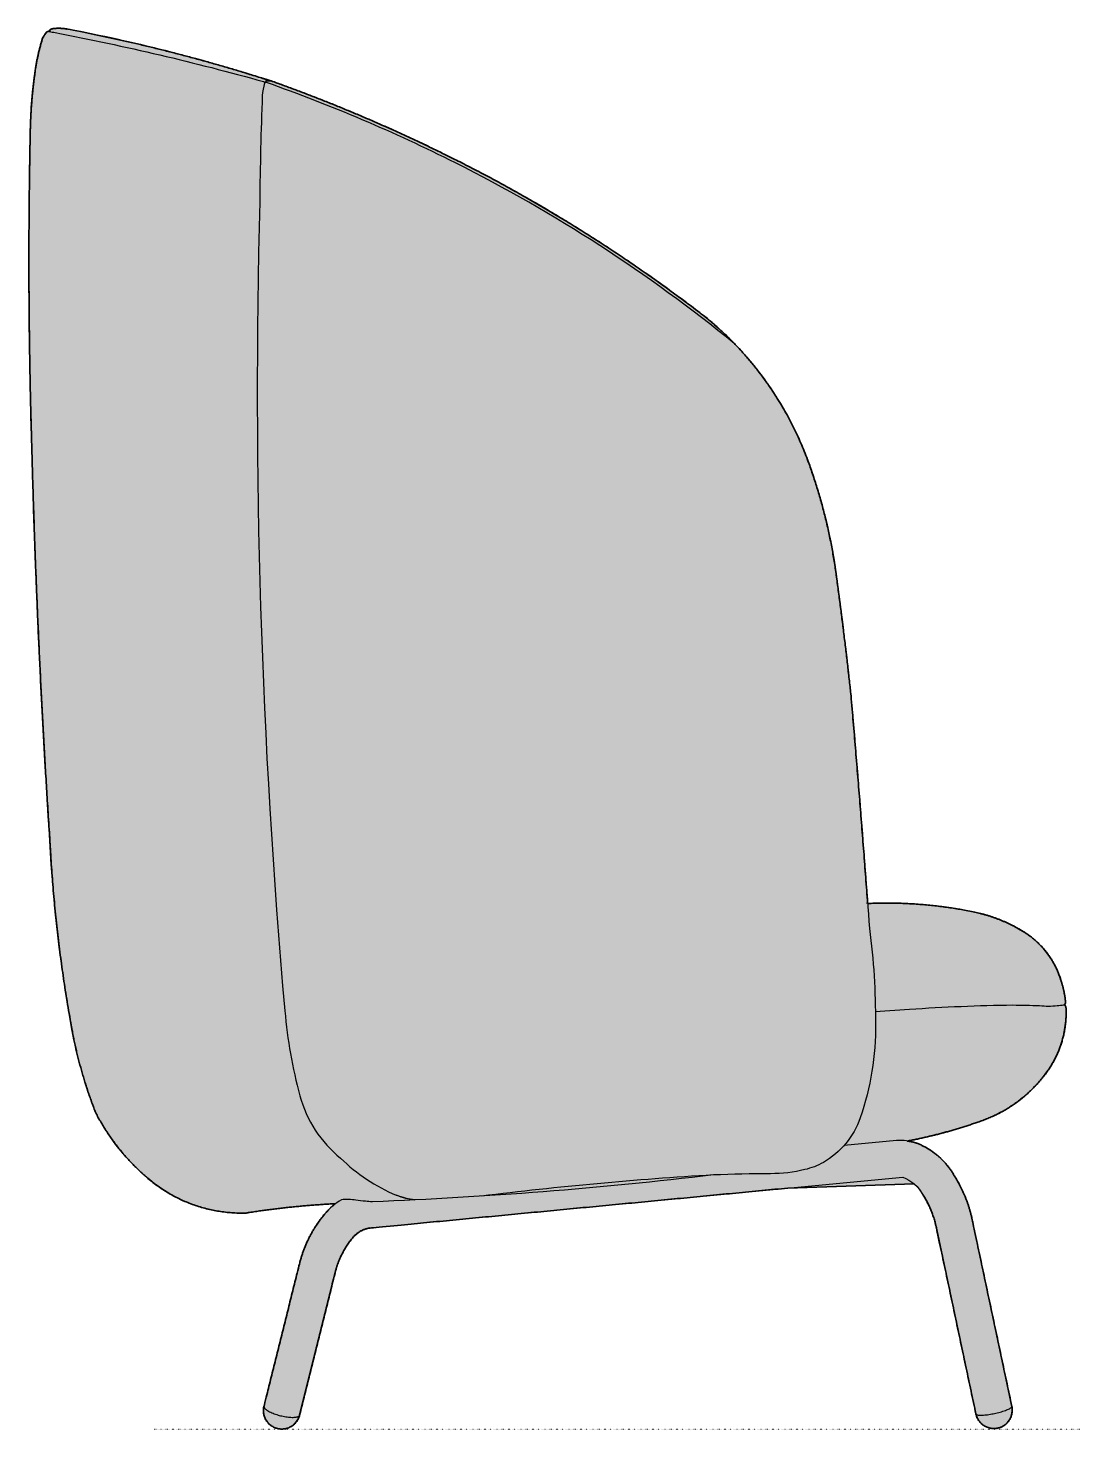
# Model space of a CAD drawing. Header units: millimetres. Extents: x 0 to 2098, y -1131 to 1221.
# Drawn here: x 1182 to 2098, y -2 to 1220 of the extents above; entities that cross this region are included whole.
import ezdxf

# ---------------------------------------------------------------- set-up
doc = ezdxf.new("R2010")
doc.units = ezdxf.units.MM
doc.linetypes.add('Dots', pattern=[1, 0, -1])
doc.layers.add('Blocks', color=7, linetype='Continuous')
doc.layers.add('Blocks$Fill', color=7, linetype='Continuous', true_color=0xffffff)
for name, color, linetype, lineweight, true_color in [('Blocks$Inner', 7, 'Continuous', 25, 0x007f00), ('Blocks$Outline', 7, 'Continuous', 35, 0xff3f3f), ('Groud', 7, 'Dots', 25, 0x243775)]:
    doc.layers.add(name, color=color, linetype=linetype, lineweight=lineweight, true_color=true_color)

# ---------------------------------------------------------------- blocks, each defined once
blk = doc.blocks.new('Nest Easy Chair Side')
at = {"layer": 'Blocks$Fill'}
blk.add_hatch(color=256, dxfattribs=at).paths.add_polyline_path([(715.2252832426738, 13.04772764510818), (715.3036225962109, 12.70154742323929), (715.3904261701832, 12.35411544815099), (715.4858442873409, 12.00570367863729), (715.5900173176581, 11.65659544138681), (715.7030748233404, 11.30708508561463), (715.82513470791, 10.95747757001861), (715.9563023750252, 10.6080879806056), (716.0966699029885, 10.25924097842422), (716.2463152411606, 9.911270176779746), (716.4053014347026, 9.56451744808978), (716.5736758842296, 9.219332161162741), (716.7514696470357, 8.876070350338408), (716.9386967865802, 8.53509381861441), (717.1353537768623, 8.196769177586894), (717.3414189681773, 7.861466827748813), (717.5568521205311, 7.529559883405784), (717.7815940106814, 7.201423047177049), (718.015566118389, 6.877431439736683), (718.2586703969852, 6.557959391106919), (718.510789132805, 6.243379200429606), (718.7717848973971, 5.934059871702384), (719.0415005957129, 5.630365833462056), (719.3197596127008, 5.332655650818593), (719.6063660598953, 5.041280738579734), (719.9011051227117, 4.756584084449911), (720.2037435082335, 4.478898991431138), (720.5140299923494, 4.208547848592195), (720.831696064132, 3.945840939302099), (721.1564566644116, 3.69107529584271), (721.4880110145677, 3.444533609023483), (721.8260435306619, 3.206483201021085), (722.1702248171896, 2.97717506916195), (722.5202127339336, 2.756843007763238), (722.8756535286884, 2.545702814455011), (723.2361830279899, 2.34395158663366), (723.6014278774436, 2.151767112854979), (723.9710068228081, 1.969307363077453), (724.344532022655, 1.796710080725889), (724.721610383216, 1.634092478576763), (725.1018449059112, 1.48155103948433), (725.4848360380753, 1.33916142198536), (725.8701830175073, 1.206978469854836), (726.257485201709, 1.08503632374895), (726.6463433730017, 0.9733486321784012), (727.0363610111431, 0.8719088582162174), (727.4271455255739, 0.7806906775706862), (727.818309440013, 0.6996484629547034), (728.2094715227752, 0.6287178490652304), (728.6002578568839, 0.567816371956427), (728.990302844804, 0.5168441761512906), (729.3792501433854, 0.4756847824914671), (729.7667535254035, 0.4442059094737628), (730.1524776648708, 0.422260340663605), (730.5360988440825, 0.4096868307075673), (730.9173055811254, 0.4063110424850669), (731.2957991773192, 0.4119465080381799), (731.6712941847676, 0.4263956060919915), (732.0435187948542, 0.4494505492189186), (732.4122151491359, 0.4808943740013679), (732.7771395746405, 0.5205019278998305), (733.1380627460829, 0.5680408469297891), (733.4947697779537, 0.6232725186822554), (733.8470602498116, 0.6859530256811652), (734.1947481684392, 0.7558340645482531), (734.5408075171788, 0.833405329611074), (734.8881430195678, 0.9194268839515746), (735.2364837582004, 1.014049927155975), (735.5855474186907, 1.117415783598751), (735.9350406289694, 1.229655047273316), (736.2846593661058, 1.350886730201594), (736.6340894321545, 1.481217420047529), (736.9830070000362, 1.620740452865568), (737.331079229928, 1.769535107178969), (737.6779649560599, 1.927665825797083), (738.0233154431945, 2.095181471938676), (738.3667752114098, 2.272114626323085), (738.7079829271274, 2.458480931916601), (739.0465723576186, 2.654278492972312), (739.3821733855144, 2.859487334873386), (739.7144130791196, 3.074068931078782), (740.0429168136309, 3.297965803174431), (740.3673094376619, 3.531101199651158), (740.6872164788223, 3.773378858563398), (741.0022653814771, 4.024682858672427), (741.3120867692487, 4.284877563047961), (741.6163157243186, 4.553807658397957), (741.9145930751619, 4.831298292625464), (742.206566683998, 5.117155312281714), (742.4918927249918, 5.411165600706657), (742.7702369440871, 5.713097516732915), (743.041275891301, 6.022701432889251), (743.3046981163728, 6.339710371088509), (743.560205318833, 6.663840732836402), (743.8075134438308, 6.994793120065971), (744.0463537154621, 7.332253241802285), (744.276473599826, 7.67589290100707), (744.4976376906344, 8.02537105515695), (744.709628510887, 8.38033494338432), (744.9122472248845, 8.74042127236804), (745.1053142556947, 9.10525745261199), (745.2886698040766, 9.474462876301248), (745.4621742658023, 9.847650227584714), (745.6257085452912, 10.22442681590383), (745.779174264444, 10.60439592287169), (745.92249386655, 10.98715815320597), (746.0556106161116, 11.3723127803304), (746.1784884963647, 11.75945907747954), (746.2911120071713, 12.14819762546431), (746.3934858668131, 12.5381315886743), (746.485634621979, 12.92886795139728), (746.5676021709659, 13.3200187071185), (746.6394512057208, 13.71120199410856), (746.701262578897, 14.10204317130969), (746.7531346025498, 14.49217582927214), (746.7951822854372, 14.88124273166354), (746.8275365161672, 15.26889668366227), (746.8503431995849, 15.65480132433887), (746.8637623538808, 16.03863184091641), (746.8679671758829, 16.42007560357045), (746.8631430819062, 16.79883272017333), (746.8494867313713, 17.1746165110955), (746.827205040156, 17.54715390484341), (746.7965141903643, 17.91618575593116), (746.7576386428334, 18.28146708694733), (746.7108101583176, 18.64276725728614), (746.656266832852, 18.99987006145933), (746.5942521523518, 19.35257376029232), (746.5250140710097, 19.70069104863348), (746.5188042375061, 19.73234578756115), (712.4900236842354, 179.8672702053009), (711.9572054161652, 182.5008925099311), (711.3629141841852, 185.1264565835129), (710.7073057175112, 187.7418206820443), (709.9906349403793, 190.3448456767148), (709.2132560197687, 192.933400788027), (708.3756220155311, 195.5053693324245), (707.4782841315492, 198.0586544492574), (706.5218905695116, 200.5911847757874), (705.5071849898852, 203.1009200381161), (704.4350045876179, 205.5858565264119), (703.3062777930144, 208.0440324236109), (702.1220216110156, 210.4735329578584), (700.8833386147928, 212.8724953503406), (699.5914136120733, 215.2391135317993), (698.2475100049318, 217.5716426029161), (696.8529658658804, 219.868403015862), (696.1670921456544, 221.0758293991643), (695.4531523563003, 222.2725447626106), (694.7113626784037, 223.4575969924251), (693.941981482616, 224.6300378971722), (693.1453093920064, 225.7889255086297), (692.3216891955757, 226.9333264030438), (691.4715056102733, 228.0623180316247), (690.5951848898109, 229.1749910488296), (689.6931942795416, 230.2704516267527), (688.7660413176997, 231.347823743812), (687.814272984317, 232.4062514358924), (686.8384747001793, 233.4449009981725), (685.8392691792171, 234.4629631260389), (684.8173151387531, 235.4596549837626), (683.7733058730144, 236.4342221899915), (682.7079676962862, 237.385940709584), (681.6220582629861, 238.3141186418792), (680.5163647727965, 239.2180978961528), (679.3917020697744, 240.097255745748), (678.2489106450715, 240.9510062531816), (677.0888545535179, 241.778801559402), (675.9124192548634, 242.5801330313114), (674.7205093909109, 243.3545322626399), (673.5140465101134, 244.1015719242751), (672.293966751451, 244.8208664611868), (671.0612184995338, 245.5120726341327), (669.8167600229134, 246.1748899053868), (668.5615571075163, 246.809060668766), (667.2965806969372, 247.4143703252522), (666.022804551074, 247.9906472064935), (664.7412029342225, 248.5377623494163), (663.4527483433162, 249.0556291260727), (662.4699023748668, 249.3410914309154), (661.4805504037913, 249.6084063841176), (660.4851951634416, 249.8573635645193), (659.4843481250346, 250.0877711525307), (658.4785286347244, 250.2994563711564), (657.4682630245547, 250.4922658787878), (656.4540837004486, 250.6660661119931), (655.4365282105304, 250.8207435767711), (663.4282001934992, 252.4076284238334), (671.3923486224148, 254.1485543203243), (679.324527819431, 256.0427709132576), (687.2203209338231, 258.0893570552413), (695.0753481299276, 260.2872222674682), (702.8852746817458, 262.6351086727665), (710.6458189428122, 265.1315933915222), (718.3527601605806, 267.7750913909113), (720.466422896706, 268.5117360265072), (722.5715748142622, 269.2897594803538), (724.6670223232248, 270.1090664013493), (726.7515702921726, 270.9695161621819), (728.8240241724735, 271.8709225635111), (730.8831921506675, 272.8130536568005), (732.9278873213494, 273.7956316883391), (734.9569298726312, 274.81833316642), (736.9691492760652, 275.8807890530574), (738.9633864727742, 276.982585081009), (740.938496047445, 278.1232621962499), (742.8933483818049, 279.3023171254058), (744.826831779225, 280.5192030670203), (746.7378545521594, 281.773330504887), (748.625347064268, 283.0640681410489), (750.4882637192452, 284.390743945445), (752.3255848886153, 285.7526463185781), (754.1363187710452, 287.1490253629971), (755.9195031760573, 288.5790942588217), (757.6742072254118, 290.0420307380227), (759.399532965851, 291.5369786516629), (761.0946168873694, 293.0630496238656), (762.7586313416722, 294.6193247858532), (764.39078585602, 296.2048565830435), (765.9903283382204, 297.8186706478658), (767.5565461691111, 299.4597677306957), (769.0887671794791, 301.1271256810923), (770.586360508975, 302.8197014713544), (772.0487373452061, 304.5364332543116), (773.4753515418084, 306.2762424472011), (774.8657001149257, 308.0380358334857), (776.2193236181324, 309.8207076745166), (777.3048202168306, 311.3103264280222), (778.3626249140143, 312.8273011956722), (779.3917563673116, 314.3708822412208), (780.3912594000521, 315.9402745269151), (781.3602075499352, 317.5346388081576), (782.2977055657993, 319.1530928970697), (783.2028918396105, 320.7947130923305), (784.0749407609165, 322.4585357715528), (784.9130649812491, 324.1435591413503), (785.716517576301, 325.8487451391613), (786.4845940941505, 327.5730214798251), (787.2166344783591, 329.3152838388854), (787.9120248554281, 331.074398163616), (788.5701991768354, 332.8492031018496), (789.1906407067277, 334.6385125378472), (789.7728833472459, 336.4411182236784), (790.3165127944628, 338.2557924939092), (790.8211675189659, 340.0812910508169), (791.2865395662176, 341.9163558068723), (791.7123751729828, 343.7597177708636), (792.098475197283, 345.6100999637825), (792.4446953605349, 347.4662203504447), (792.7509463017311, 349.3267947728008), (793.0171934447137, 351.1905398709711), (793.2434566807623, 353.0561759782468), (793.4298098698649, 354.9224299766076), (793.5763801651375, 356.78803809972), (793.6833471659071, 358.6517486708985), (793.7509419059608, 360.512324764117), (793.7794456843776, 362.3685467768466), (793.7691887471925, 364.2192149042694), (793.7205488289029, 366.0631515052407), (793.715878770459, 366.267484157729), (793.7045613628566, 366.4720736320937), (793.6946270472076, 366.5941683971646), (793.6823125583633, 366.7161699804279), (793.6676183681902, 366.8380088809482), (793.6505476528911, 366.9596155549854), (793.6311062967817, 367.0809205475271), (793.609302888391, 367.2018546240678), (793.5851487088672, 367.3223489021076), (793.5586577127199, 367.4423349818503), (793.5298465009648, 367.561745075579), (793.4987342867817, 367.6805121351966), (793.46534285383, 367.7985699774248), (793.4296965074128, 367.9158534061777), (793.3918220187086, 368.0322983316302), (793.3517485623315, 368.1478418855349), (793.3095076475144, 368.2624225323534), (793.2651330432309, 368.3759801757988), (793.2312311408255, 368.4250181021403), (793.1962887798924, 368.4735306497039), (793.1603173749758, 368.5214855504713), (793.1233296493854, 368.5688508320172), (793.0853396277116, 368.6155948829025), (793.0463626244592, 368.6616865180038), (793.0064152287854, 368.7070950435178), (792.965515285342, 368.7517903213682), (792.9236818712428, 368.7957428327479), (792.8809352692032, 368.838923740522), (792.8372969369125, 368.8813049502273), (792.7927894727318, 368.9228591694029), (792.7474365778204, 368.9635599649967), (792.7012630148189, 369.0033818185947), (792.6542945632399, 369.0423001792392), (792.6065579717311, 369.0802915136038), (792.5580809073957, 369.1173333533134), (792.5088919023692, 369.1534043392093), (792.4590202978744, 369.1884842623759), (792.4084961859788, 369.2225541017647), (792.3573503493009, 369.2555960582684), (792.3056141989148, 369.2875935851171), (792.2533197107192, 369.3185314144937), (792.2004993605339, 369.3483955802793), (792.1471860581976, 369.3771734368677), (792.0934130809468, 369.4048536740066), (792.0392140063472, 369.4314263276457), (791.9846226450559, 369.4568827867931), (791.9296729736867, 369.4812157964041), (791.8743990680474, 369.5044194563457), (791.818835037008, 369.5264892165025), (791.763014957256, 369.5474218681047), (791.790473180403, 369.5496324226439), (791.818050598112, 369.5523742795871), (791.8457330973492, 369.5556553748638), (791.8735061058574, 369.5594831932685), (791.9013546076496, 369.5638647403701), (791.9292631603731, 369.5688065148809), (791.9572159145376, 369.5743144816191), (791.98519663461, 369.5803940452042), (792.013188721946, 369.5870500246241), (792.041175239532, 369.5942866288125), (792.069138938495, 369.6021074333806), (792.0970622863231, 369.6105153586394), (792.1249274967332, 369.6195126490508), (792.1527165611036, 369.6291008542415), (792.1804112813851, 369.6392808117089), (792.2079933043859, 369.6500526313425), (792.2354441573165, 369.6614156818788), (792.2627452844738, 369.6733685793985), (792.2898780849255, 369.6859091779662), (792.3168239510552, 369.6990345625039), (792.34356430781, 369.7127410439765), (792.3700806524979, 369.7270241569594), (792.3963545949591, 369.7418786596405), (792.4223678979445, 369.7572985363006), (792.4481025175203, 369.7732770022977), (792.4735406433214, 369.7898065115711), (792.4986647384667, 369.8068787666612), (792.5234575789575, 369.8244847312297), (792.547902292375, 369.8426146450474), (792.5719823956955, 369.8612580414035), (792.5956818320518, 369.8804037668735), (792.6189850062644, 369.90004000337), (792.6418768189837, 369.9201542923842), (792.6643426992812, 369.9407335613177), (792.6863686355459, 369.9617641517824), (792.707941204547, 369.9832318497445), (792.7290475985371, 370.0051219173721), (792.7496756502807, 370.0274191264351), (792.7698138559081, 370.0501077931036), (792.7894513955071, 370.0731718139766), (792.8085781513778, 370.0965947031722), (792.8271847238935, 370.1203596303039), (792.8452624449233, 370.1444494591631), (792.8628033887861, 370.1688467869295), (792.8798003807251, 370.1935339837275), (792.8962470029012, 370.2184932323501), (792.9121375979204, 370.2437065679707), (792.9274672699285, 370.2691559176725), (792.9422318833106, 370.2948231396238), (792.9564280590573, 370.3206900617386), (792.9700531688588, 370.3467385196634), (792.9831053270135, 370.3729503939468), (792.9955833802353, 370.3993076462486), (793.0074868954595, 370.425792354461), (793.0188161457584, 370.4523867466224), (793.0295720944747, 370.4790732335151), (793.0397563776996, 370.5058344398476), (793.0493712852157, 370.5326532339376), (793.058419740039, 370.5595127558196), (793.0669052766909, 370.5863964437144), (793.0748320183307, 370.6132880588073), (793.0822046528906, 370.6401717082969), (793.089028408342, 370.6670318666832), (793.0953090272292, 370.693853395278), (793.1395201674613, 370.8562764248163), (793.1785294010124, 371.0203144470326), (793.2122534997347, 371.1857164122247), (793.2406254765234, 371.352225834037), (793.2635950078438, 371.5195821096929), (793.2811287269247, 371.6875218774575), (793.2932103840732, 371.8557803965115), (793.2998408725072, 372.0240929340785), (792.9987199927809, 374.5531173630423), (792.6246069853669, 377.0755746448522), (792.1777400078034, 379.5883095127289), (791.6585388790901, 382.0881804115838), (791.0676039049579, 384.5720725548429), (790.4057135793882, 387.0369108474678), (789.6738211807216, 389.4796725627469), (788.8730502934673, 391.8973996632703), (788.3464922489281, 393.5115392833482), (787.7807456593947, 395.1197095222713), (787.1758084835911, 396.7205195605744), (786.5317431950467, 398.3125693214687), (785.848677809214, 399.8944531541118), (785.12680666121, 401.4647636193092), (784.3663909236093, 403.0220953581165), (783.5677588554696, 404.5650490226461), (782.731305775635, 406.0922352473892), (781.8574937553709, 407.6022786385736), (780.946851027466, 409.0938217584697), (779.999971111112, 410.5655290812009), (779.0175116540846, 412.016090896456), (778.0001929959824, 413.4442271376029), (776.9487964585146, 414.8486911110258), (775.8641623710142, 416.2282731040779), (774.7471878414943, 417.5818038498408), (773.5988242855977, 418.9081578279065), (772.4200747277146, 420.2062563816341), (771.2119908903283, 421.4750706337705), (769.9756700892682, 422.7136241839415), (768.712251953979, 423.9209955732903), (767.4229149931564, 425.0963205034581), (766.1088730271182, 426.2387937991198), (764.7713715090742, 427.3476711053969), (763.4116837580306, 428.4222703136363), (762.0311071263808, 429.4619727112345), (760.6309591253543, 430.4662238533903), (759.2125735313349, 431.4345341568313), (757.7772964957278, 432.3664792176904), (756.326482680469, 433.2616998577452), (754.8614914405148, 434.1199019051855), (752.5617984033031, 435.4882188864248), (750.2301512632193, 436.8098489944483), (747.8679757962482, 438.0837013250187), (745.4767464707462, 439.3087433193301), (743.0579834423884, 440.4840034382987), (740.6132493751834, 441.608573649555), (738.1441461023142, 442.6816117140996), (735.65231114165, 443.7023432607429), (733.1394140817854, 444.6700636377239), (730.6071528553155, 445.5841395322611), (728.0572499168092, 446.4440103502293), (725.4914483435256, 447.2491893496605), (722.9115078773865, 447.9992645233223), (720.3192009270016, 448.6938992272112), (717.7163085487093, 449.3328325534068), (715.1046164255772, 449.9158794473333), (703.5058432488055, 452.1879644557367), (691.8230890028989, 454.0945759534631), (680.0736853687486, 455.6314279395913), (668.2752369030612, 456.7953345963786), (656.4455334178225, 457.5842306149681), (644.6024606847997, 457.9971831246694), (632.7639104046386, 458.0343950837985), (620.9476903906084, 457.6972001100313), (606.396883340748, 638.9429601700249), (593.5056289675931, 744.4504335350648), (591.645872670337, 756.8190155309488), (589.4583127588018, 769.1471287082348), (586.9443809859735, 781.4217650227447), (584.1061963586754, 793.6299920740881), (580.9465595434514, 805.758998418866), (577.4689436956079, 817.7961383460554), (573.6774817741472, 829.7289757863557), (569.5769504395571, 841.5453270357102), (566.8897534552781, 848.6798423655653), (564.0084050671007, 855.764202654365), (560.9341555324874, 862.7905852257542), (557.6686716310596, 869.7511996613734), (554.2140364095343, 876.6383153659385), (550.5727467444278, 883.4442892319182), (546.7477087049172, 890.1615932024863), (542.7422307194723, 896.7828415289539), (538.5600145714502, 903.3008175189486), (534.205144270393, 909.7084995742205), (529.6820728670122, 915.9990863221471), (524.9956073003684, 922.1660206527013), (520.1508913853129, 928.2030124827493), (515.1533870664609, 934.1040600819114), (510.0088540815964, 939.863469808639), (504.7233281921556, 945.4758741214341), (498.8866569315953, 951.3440829693307), (492.9022008784845, 957.030532300319), (486.7783562072356, 962.5299207952022), (480.5237524739237, 967.8374564105761), (455.0486556919822, 987.0728989218381), (429.1001017453875, 1005.711476668931), (402.6992586941407, 1023.735982697051), (375.8681161623627, 1041.130220742635), (348.6294244410444, 1057.879053539521), (321.0066302371855, 1073.968446683627), (293.023809449979, 1089.385507789589), (264.7055973783627, 1104.118520710254), (224.7251616502129, 1123.536238041861), (184.1351703612731, 1141.698900698156), (142.9951568442038, 1158.578740609064), (101.3662788728107, 1174.151778406027), (95.54339010606199, 1175.925704101712), (95.4649366618147, 1175.956646861395), (95.38608053070573, 1175.98533748596), (95.30691449659699, 1176.011779230951), (95.22753005445331, 1176.035980191858), (95.14801711461507, 1176.057953143104), (95.06846372552437, 1176.077715357227), (94.98895581624163, 1176.095288406395), (94.90957695983207, 1176.11069794849), (52.77772753106039, 1188.771331178395), (10.27028117327871, 1200.182059054309), (-32.55690596718803, 1210.326996124262), (-75.6471342724567, 1219.19359607411), (-76.40248931693405, 1219.330348814424), (-77.16105134356948, 1219.453607782735), (-77.92245878288257, 1219.563269579226), (-78.68634585541326, 1219.659243736646), (-79.45234315115067, 1219.741452926482), (-80.2200782207186, 1219.809833133887), (-80.9891761763469, 1219.864333800611), (-81.75926030060111, 1219.904917935305), (-82.5299526608008, 1219.931562190729), (-83.30087472702405, 1219.944256907543), (-84.07164799157786, 1219.94300612451), (-84.8418945878059, 1219.927827555097), (-85.61123790611255, 1219.898752530612), (-86.37930320509908, 1219.855825910159), (-87.14571821573907, 1219.799105957869), (-87.91011373656238, 1219.728664187976), (-88.08124481724217, 1219.71204576674), (-88.25227108367054, 1219.691360895756), (-88.42304814659828, 1219.666604742316), (-88.59343106385252, 1219.637779296908), (-88.76327474325194, 1219.604893420336), (-88.93243434955289, 1219.567962862268), (-89.10076571305838, 1219.527010250849), (-89.26812573748762, 1219.482065053231), (-89.43437280469401, 1219.43316350713), (-89.59936717383216, 1219.380348523702), (-89.7629713726146, 1219.323669562315), (-89.92505057835882, 1219.263182477948), (-90.08547298661284, 1219.198949342222), (-90.24411016525282, 1219.131038239236), (-90.40083739207516, 1219.059523037574), (-90.55553397405174, 1218.984483140026), (-90.5908577398352, 1218.971197270318), (-90.62602628793796, 1218.956657085112), (-90.66097618706874, 1218.940856401522), (-90.69564273107108, 1218.923793143503), (-90.72996026027971, 1218.905469512533), (-90.76386250556423, 1218.885892128994), (-90.79728295202412, 1218.865072141041), (-90.83015521880839, 1218.843025298109), (-90.86241345108846, 1218.819771986628), (-90.89399271982548, 1218.795337226037), (-90.92482942466046, 1218.769750623748), (-90.95486169502773, 1218.743046288352), (-90.98402978445841, 1218.71526270102), (-91.01227645301131, 1218.68644254574), (-91.03954733284489, 1218.656632499744), (-91.06579127213024, 1218.62588298615), (-91.09096065279569, 1218.594247891518), (-91.11501167798541, 1218.561784251602), (-91.13790462559714, 1218.528551909158), (-91.15960406482438, 1218.494613148083), (-91.1800790332534, 1218.460032308588), (-91.19930317273723, 1218.424875388318), (-91.21725482296783, 1218.389209634531), (-91.23391707237882, 1218.353103132496), (-91.24927776671062, 1218.316624395176), (-91.26332947624508, 1218.279841959162), (-91.2760694233462, 1218.242823991505), (-91.28749937251699, 1218.205637911786), (-91.29762548568583, 1218.168350033334), (-91.30645814585932, 1218.131025227033), (-91.31401175261828, 1218.093726610618), (-91.32030449318381, 1218.056515265853), (-91.33673136375994, 1217.939486228243), (-91.35035794218275, 1217.821995296557), (-91.3611663748624, 1217.704143163463), (-91.3691436460883, 1217.586031379421), (-91.37428162604927, 1217.467762061557), (-91.37657709780119, 1217.349437599581), (-91.3760317629982, 1217.231160360525), (-91.3726522263737, 1217.113032394089), (-91.51542509129058, 1217.137533083267), (-91.59696520217928, 1217.162710984181), (-91.6789728685149, 1217.186463999942), (-91.76141063705187, 1217.208779475187), (-91.84424060969768, 1217.22964607107), (-91.927424501526, 1217.249053784292), (-92.01092369973937, 1217.266993963067), (-92.09469932339077, 1217.28345931995), (-92.17871228367085, 1217.298443941501), (-92.23096027769991, 1217.304961846241), (-92.28374637579066, 1217.309959464981), (-92.33700687351887, 1217.313398501977), (-92.39067502078944, 1217.315244083756), (-92.44468124238658, 1217.315465035922), (-92.49895338711497, 1217.314034143702), (-92.55341700421491, 1217.310928392888), (-92.6079956453054, 1217.306129187995), (-92.66261118968522, 1217.299622544559), (-92.71718419042082, 1217.291399252807), (-92.77163423827275, 1217.281455010153), (-92.82588034017736, 1217.269790520375), (-92.87984130870888, 1217.256411557706), (-92.93343615871255, 1217.241328994506), (-92.98658450712558, 1217.224558791676), (-93.03920697189595, 1217.206121951457), (-93.0912255658736, 1217.186044432777), (-93.14256408158523, 1217.164357029832), (-93.19314846291284, 1217.141095215085), (-93.24290715987591, 1217.11629894836), (-93.29177146296334, 1217.090012454159), (-93.33967581376747, 1217.06228396976), (-93.3865580890336, 1217.03316546701), (-93.43235985564257, 1217.002712351042), (-93.4770265944847, 1216.970983139389), (-93.52050789164846, 1216.938039125173), (-93.56275759582567, 1216.903944028122), (-93.6037339413189, 1216.868763637263), (-93.64339963651044, 1216.832565449069), (-93.68172191811344, 1216.795418304812), (-93.71867257195635, 1216.757392030668), (-93.75422792145446, 1216.718557083979), (-94.05442361274105, 1216.37472420224), (-94.34884461427109, 1216.025284248003), (-94.63733595247805, 1215.67038334221), (-94.91974761499074, 1215.310173254369), (-95.19593480562575, 1214.944811190284), (-95.46575818837643, 1214.574459566084), (-95.72908411954566, 1214.199285769222), (-95.98578486721678, 1213.819461907166), (-96.23573881731011, 1213.435164544602), (-96.47883066552778, 1213.046574429945), (-96.71495159455219, 1212.653876212094), (-96.94399943592558, 1212.257258148328), (-97.16587881610755, 1211.856911804325), (-97.38050128627631, 1211.453031747313), (-97.58778543551215, 1211.045815233361), (-97.78765698707548, 1210.635461889877), (-98.77232909261846, 1207.319922878627), (-99.69397657232108, 1203.98434725795), (-100.5520074088612, 1200.630537332513), (-101.3458985210383, 1197.260318050977), (-102.0751968147956, 1193.875533700039), (-102.7395200434838, 1190.478044541815), (-103.3385574739457, 1187.069723407441), (-103.8720703559898, 1183.652452259979), (-105.5755561550912, 1170.605970122232), (-106.8747704942352, 1157.506702054627), (-107.7675515097394, 1144.373472297088), (-108.2529069802426, 1131.225202825197), (-109.4069401210306, 993.711095908557), (-106.9799753405723, 856.2135641651694), (-100.8103006184662, 684.1616677682504), (-91.20000697561727, 512.2676242529124), (-88.39160498793213, 471.0973354488726), (-84.26029989173286, 430.0172875400863), (-78.81146421347503, 389.091156428811), (-72.05454730424708, 348.3821417537547), (-70.23398093365009, 339.0502124597979), (-68.18562869953298, 329.7570011829811), (-65.91080122137767, 320.510829533022), (-63.41121368944815, 311.3199554013955), (-60.68898169435168, 302.1925484258055), (-57.7466152757837, 293.136665802077), (-54.5870112254926, 284.1602285937002), (-51.21344369390863, 275.2709986851551), (-49.01277060351717, 271.1639152732069), (-46.70678339518032, 267.1035649766158), (-44.29697170022087, 263.0939571336223), (-41.7850271449009, 259.1390372269161), (-39.17283986261511, 255.2426742324251), (-36.46249405914848, 251.4086482040719), (-33.6562626504546, 247.6406381769187), (-30.75660100058601, 243.9422104691906), (-27.76613979535583, 240.3168074608308), (-24.68767709491977, 236.7677369225219), (-21.52416961563085, 233.2981619645561), (-18.27872329813767, 229.9110916696187), (-14.95458322467706, 226.609372467524), (-11.55512295377533, 223.395680303311), (-8.083833345049888, 220.2725136429482), (-4.544310950441286, 217.2421873533312), (-2.483872145949295, 215.558291881502), (-0.3809211293207854, 213.9127780822962), (1.763505844962262, 212.307181001401), (3.948301004706221, 210.7429999035659), (6.172286520504709, 209.2216942049172), (8.434216239079774, 207.7446794709658), (10.73277768652459, 206.3133235013885), (13.06659433666268, 204.9289425225668), (15.4342281378903, 203.5927975085919), (17.8341822900349, 202.3060906509861), (20.26490426096465, 201.0699619967516), (22.72478903093998, 199.8854862735388), (25.21218255102935, 198.7536699197373), (27.72538540033594, 197.6754483361313), (30.2626566253179, 196.6516833744558), (32.82221774314971, 195.6831610767245), (35.40225688988097, 194.7705896776257), (38.00093309311533, 193.914597880574), (40.61638064806853, 193.1157334162209), (43.2467135751796, 192.3744618903472), (45.89003013695125, 191.6911659261405), (48.54441739138767, 191.066144603891), (51.20795575928509, 190.4996131991614), (53.87872358271051, 189.9917032185133), (56.55480165227399, 189.5424627299243), (59.23427768125725, 189.1518569831289), (61.91525070529549, 188.8197693132838), (64.59583538711324, 188.546002319605), (67.27416620677552, 188.3302793089775), (69.94840151902012, 188.1722459930035), (72.6167274604711, 188.0714724255522), (75.27736169087939, 188.027455166608), (75.66623205258601, 187.9766412961181), (76.05723203756828, 187.9358851151437), (76.44997213755866, 187.9052962303413), (76.84405602141403, 187.8849641222652), (77.23908183848022, 187.8749576454236), (77.63464356407059, 187.8753246300468), (78.03033237774986, 187.8860915895665), (78.42573806469444, 187.9072635368233), (78.82045043009587, 187.938823910997), (79.21406071639247, 187.9807346161898), (79.60616301305897, 188.0329361715177), (79.99635564875572, 188.0953479714897), (80.3842425558366, 188.1678686543926), (80.76943459753673, 188.2503765753757), (81.15155084859799, 188.3427303799472), (81.53021982063774, 188.4447696726857), (100.4479262289748, 191.1227175329711), (119.4342769472322, 193.3157444876151), (138.4705961209599, 195.0214505397947), (157.5381094636036, 196.2383956587582), (156.275103850828, 195.2653970125527), (155.0401232930304, 194.2559666031556), (153.8347263547826, 193.211337706627), (152.6603980227494, 192.1328313954629), (151.5185436144422, 191.0218509764898), (150.4104831963753, 189.8798759309535), (149.3374465579563, 188.7084554115007), (148.3005687807167, 187.5092013555259), (146.3772848737316, 185.1525476657919), (144.5160653044784, 182.7357316315828), (142.7196591551325, 180.2612123582712), (140.9906846105627, 177.7316132254302), (139.3316168684291, 175.1497130710527), (137.7447767734693, 172.5184363207036), (136.2323202822992, 169.8408421323762), (134.796228856981, 167.1201126399578), (133.4383008759949, 164.3595403892745), (132.1601441402517, 161.5625150704903), (130.9631695395898, 158.7325096589641), (129.8485859320241, 155.8730660833877), (128.8173962741101, 152.9877805449969), (127.8703950263902, 150.0802886147913), (127.0081668432851, 147.1542502369784), (126.2310865422296, 144.2133347662602), (95.25162344369978, 19.8991113674908), (95.25141758293466, 19.89828018475964), (95.2512474940363, 19.89759719636641), (95.23953545979654, 19.84858575562804), (95.21924066391603, 19.76916592242196), (95.13863854142413, 19.42330949882927), (95.06511206332931, 19.07261944119972), (94.99891611278456, 18.71727481141686), (94.94030160573999, 18.35746930419527), (94.88951456712272, 17.99341131317883), (94.84679518072146, 17.62532393414903), (94.81237681723539, 17.25344490151779), (94.78648504543969, 16.87802645458856), (94.76933663189385, 16.49933513044062), (94.76113853506892, 16.11765148072572), (94.76208690018466, 15.73326971016144), (94.77236606142056, 15.34649723506066), (94.79214755848763, 14.95765416084724), (94.82158917480935, 14.56707267817002), (94.86083400475735, 14.17509637793503), (94.91000955750833, 13.78207948632104), (94.96922690512835, 13.38838602161979), (95.03857988244503, 12.99438887553766), (95.11814434613062, 12.6004688224018), (95.20797750018671, 12.20701346051818), (95.30811729469538, 11.81441609072002), (95.41858190427753, 11.42307453791065), (95.53936929218446, 11.03338992213188), (95.67045686534095, 10.64576538636506), (95.81180122496907, 10.26060478888568), (95.9633380166523, 9.878311368530687), (96.12498188286516, 9.499286391692069), (96.29662652009809, 9.123927790209237), (96.47814484176864, 8.75262879959006), (96.66938924713688, 8.385776607138714), (96.87019199545227, 8.023751019604054), (97.08036568356306, 7.66692315988202), (97.29970382423531, 7.315654202109899), (97.52798152147012, 6.970294154180266), (97.76495623818813, 6.631180696282516), (98.01036865078713, 6.298638083555725), (98.26394358428178, 5.97297612031616), (98.52539102101603, 5.65448921261556), (98.79440717531098, 5.343455505103736), (99.07067562587892, 5.040136107323194), (99.35386849740901, 4.744774413668059), (99.64364768241127, 4.457595520308526), (99.9396660942, 4.178805741429855), (100.2415689418026, 3.908592226176054), (100.5489950175975, 3.647122676737259), (100.8615779886053, 3.394545167089696), (101.1789476825854, 3.150988061001304), (101.5007313604072, 2.916560027065981), (101.8265549665715, 2.691350147735621), (102.1560443502444, 2.475428118590639), (102.488826449711, 2.268844533434025), (102.8245304337688, 2.071631250216863), (103.1627887942262, 1.883801832309008), (103.5032383843603, 1.70535205921968), (103.8455213988929, 1.536260500550042), (104.1892862917599, 1.376489146722872), (104.5341886286702, 1.225984089881178), (104.8798918721551, 1.084676248274862), (105.2260680975036, 0.9524821274580408), (105.5723986386406, 0.8293046116940131), (105.9185746636365, 0.7150337791043392), (106.2642976801315, 0.6095477342962908), (106.609279971504, 0.5127134524522773), (106.9532449651147, 0.4243876291584456), (107.298698254167, 0.3438032477145898), (107.6489759321008, 0.2702775737417054), (108.0038996056925, 0.2040646829550047), (108.3632763133471, 0.1454147063525409), (108.7268984590245, 0.09457291160639521), (109.0945438086212, 0.05177875830681052), (109.4659755526012, 0.01726493148193347), (109.8409424383723, -0.008743641696369157), (110.2191789755269, -0.02603078663951853), (110.6004057166469, -0.03439008167545688), (110.9843296158713, -0.03362585774943021), (111.3706444668862, -0.0235541908834174), (111.7590314213823, -0.004003880465345263), (112.1491595883775, 0.02518259382222111), (112.540686714096, 0.06414814381930747), (112.9332599413596, 0.113020180958502), (113.326516646677, 0.1719097681357522), (113.7200853524296, 0.2409108228856236), (114.1135867107517, 0.320099379230126), (114.5066345549077, 0.4095329153425706), (114.8988370131824, 0.5092497538456267), (115.2897976795414, 0.6192685411458929), (115.6791168345993, 0.73958781169769), (116.0663927097579, 0.8701856424900137), (116.4512227867699, 1.011019402368018), (116.8332051244467, 1.16202560004118), (117.2119397037761, 1.323119833803229), (117.5870297823571, 1.494196845104367), (117.9580832488021, 1.675130677186013), (118.3247139676031, 1.865774939025191), (118.686543104925, 2.06596317385351), (119.0432004258594, 2.27550933052906), (119.3943255538651, 2.494208335062988), (119.739569183426, 2.721836758651149), (120.0785942373665, 2.95815357764915), (120.4110769607823, 3.202901020070426), (120.7367079441553, 3.455805492394417), (121.0551930689194, 3.716578579757152), (121.3662543695167, 3.984918111969685), (121.6696308068195, 4.260509287279512), (121.9650789486783, 4.543025845362609), (122.2523735542803, 4.832131280714162), (122.5313080599421, 5.127480087396515), (122.8016949649148, 5.428719026004422), (123.0633661167189, 5.735488403718422), (123.316172896454, 6.047423358434207), (123.5599863054134, 6.364155138173705), (123.7946969551835, 6.685312367295899), (124.0202149641937, 7.010522291423759), (124.2364697644113, 7.339411993479177), (124.4434098225272, 7.671609573759993), (124.6410022805565, 8.006745287591567), (124.8292325212721, 8.344452634728597), (125.0081036642982, 8.68436939535965), (125.1776359990181, 9.026138608266102), (125.3378663606881, 9.369409487397839), (125.4888474563072, 9.71383827383986), (125.6306471468694, 10.0590890208471), (125.7633476926257, 10.40483431031057), (125.8870449679152, 10.7507558996783), (126.0018476519875, 11.09654529898239), (126.1078764020494, 11.44190427821375), (126.2052630145237, 11.78654530583252), (126.2941495802182, 12.13019191970263), (126.3003326144205, 12.15458386161311), (157.2814615069142, 136.475491749472), (157.8280435532075, 138.5440702397226), (158.4345168405282, 140.6021844936876), (159.1006177301247, 142.6472535639426), (159.8259349882943, 144.6767031222085), (160.6099098080918, 146.6879759838109), (161.4518367308335, 148.6785426559453), (162.3508654710513, 150.6459118199798), (163.3060036383143, 152.5876406576167), (164.3161203390574, 154.5013449316238), (165.3799506314357, 156.3847087340663), (166.4961007964383, 158.2354938184602), (167.6630543792312, 160.0515484369955), (168.8791789461213, 161.8308156098372), (170.1427334947948, 163.5713407604063), (171.4518764487234, 165.2712786583277), (172.8046741609483, 166.9288996202667), (173.1559849254064, 167.3375150871765), (173.5181560529603, 167.7395546173741), (173.8910164655088, 168.1346025080688), (174.2743744766891, 168.5222482760379), (174.6680179393461, 168.9020879077002), (175.0717144825702, 169.2737251093173), (175.4852118391085, 169.6367725499239), (175.908238263264, 169.990853089441), (176.340503038679, 170.3356009843555), (176.7816970746741, 170.6706630633583), (177.2314935890788, 170.9956998654114), (177.6895488747668, 171.3103867328811), (178.1555031463917, 171.614414852613), (178.628981463136, 171.907492238144), (179.1095947226264, 172.1893446466377), (179.5969407205595, 172.4597164245931), (180.0906052700172, 172.7183712769058), (180.5901633739487, 172.9650929544456), (181.0951804438556, 173.1996858559566), (181.6052135573501, 173.4219755407653), (182.1198127469611, 173.6318091495038), (182.6385223123523, 173.8290557307959), (183.1608821479801, 174.0136064726156), (183.6864290781745, 174.1853748377939), (184.2146981916507, 174.3442966039105), (184.7452241675792, 174.4903298085606), (185.2775425855263, 174.6234546017109), (185.8111912118431, 174.7436730075578), (186.3457112554145, 174.8510085989572), (186.8806485860735, 174.9455060881073), (187.415554909438, 175.027230837724), (187.9499888924302, 175.0962682974496), (551.4820557640082, 209.8367713047483), (661.5120577734051, 213.4109497714817), (662.1019005204631, 212.8889278942742), (662.679133248908, 212.3531765511713), (663.2432824692195, 211.8041578171363), (663.7938974710729, 211.2423552235208), (664.3305515168606, 210.6682723456578), (664.8528429297977, 210.0824313126356), (665.3603960708732, 209.4853712484307), (665.8528621998232, 208.8776466540397), (666.329920216252, 208.2598257406129), (666.791277278002, 207.6324887238451), (667.2366692948614, 206.9962260900335), (667.6658612966959, 206.3516368442556), (668.0786476760651, 205.6993267510607), (668.4748523063457, 205.0399065779111), (668.854328537313, 204.3739903513503), (669.2169590710018, 203.7021936355304), (670.2861281352506, 201.980565910359), (671.3159943308768, 200.2304214704187), (672.3054490328983, 198.4531099722867), (673.2534457583705, 196.6500373223207), (674.1590036744792, 194.822662071033), (675.0212108530034, 192.9724915485508), (675.8392272491245, 191.1010777622242), (676.6122873845875, 189.2100130795562), (677.3397027174603, 187.3009257215295), (678.0208636831959, 185.3754750930441), (678.6552413943099, 183.4353469785624), (679.2423889887461, 181.4822486321409), (679.7819426198469, 179.5179037918118), (680.2736220837626, 177.5440476487485), (680.717231083069, 175.562421801803), (681.112657128288, 173.5747692278383), (715.2180811136668, 13.07917120237835)], flags=0)
at = {"layer": 'Blocks$Inner'}
for p, q in [((627.510466066708, 363.6105870729225), (657.2803797711395, 365.6166873693874)), ((646.1490827096359, 251.3417983487743), (600.4207964596103, 246.9718298899825)), ((187.9499888924302, 175.0962682974496), (651.4419953108909, 219.3893222263869)), ((681.112657128288, 173.5747692278383), (715.2180811136668, 13.07917120237835)), ((746.5188810460968, 19.73198434678488), (712.4900236842354, 179.8672702053009)), ((126.2310865422296, 144.2133347662602), (95.21924066391603, 19.76916592242196)), ((126.3003326143753, 12.15458386142564), (157.2814615069142, 136.475491749472))]:
    blk.add_line(p, q, dxfattribs=at)
blk.add_lwpolyline([(661.5120577734051, 213.4109497714817), (551.4820557640087, 209.8367713047483)], dxfattribs=at)
at = {"layer": 'Blocks$Inner', "extrusion": (0, 0, -1)}
for centre, radius, start, end in [((-75.2768570084454, 1157.433557814147), 181.0573627384123, 8.32626975079316, 17.0879945802196), ((74.34860224633894, 1199.472811312909), 25.96139547564228, 25.4657280622758, 41.62743737386927), ((92.4249528469727, 1215.537232638264), 1.778341831502516, 41.62743737387351, 97.95911222301709), ((92.990084995095, 1212.506385542642), 4.860262274301371, 99.60995790159713, 107.6626268446212), ((104.4469120273925, 1141.353639360677), 76.87926835067594, 99.68347759620816, 103.3480634373809), ((501.6736455001242, -959.9612726524501), 2215.330975900769, 100.7964169166824, 105.6182511451083), ((-316.5090234506174, 1122.128625756042), 424.8593240800136, 1.226842095772698, 8.326269750793271), ((-94.43693871552614, 1172.444197200835), 1.171786394704359, 105.6182511444182, 198.6009611164269), ((-98.4632750609062, 1170.97826534773), 3.113595183070432, 20.53452238195612, 69.46547761810653), ((-99.79439672895478, 1167.424547713526), 6.908432981823786, 69.46547761812751, 103.1517504089691), ((374.1511350852984, -160.398240902301), 1416.735884000004, 109.6116402429985, 116.8037308561875), ((-5171.538944807484, 1018.154727229266), 5281.002455088954, 358.2427578813657, 1.226842095772304), ((339.3310627459723, -91.47736572605208), 1339.518499475689, 116.8037308561873, 127.7380155423975), ((-294.1642418596484, 741.885154095813), 292.8895869055999, 129.5149145326207, 160.1069595657829), ((-8495.800524791457, 1078.567390090218), 8605.653581068402, 356.2268932173605, 358.5194205603158), ((-123.3811778817721, 680.0860098987177), 474.5100405036572, 160.1069595657831, 172.2041410597618), ((3042.327764557466, 246.6709194694704), 3669.750524231222, 172.2041410597664, 173.8637366694595), ((13416.15941379255, -578.0255731360667), 14075.26545104318, 175.0399280323989, 175.869416947447), ((-1192.133086323734, 579.1283480680868), 1285.073610633402, 349.6559409175412, 357.0176278584293), ((-15.78702242722784, 356.3004015313054), 611.9459550196215, 172.5341648222157, 180.2800694949762), ((-766.0762954268321, -1188.265504531752), 1557.686238486699, 85.99494047892829, 89.31167853838593), ((-728.3988227748805, -971.2957752162765), 1340.738239284996, 90.81047388167539, 91.8090293666197), ((-790.7055680545341, 366.6426871884032), 3.091225891371389, 110.0036565768559, 145.8948244923078), ((-787.4062090498728, 366.0210558610124), 6.314480096437876, 158.1029300299917, 179.6180333805071), ((-313.4328682451528, 418.7433415899141), 391.856154716676, 338.5225366622731, 349.655940917523), ((-387.4096302930411, 349.95049943302), 240.3395051998558, 179.199290427504, 199.1804736920728), ((-116.9499067668125, 362.7337979558506), 189.5485523406645, 309.8639053342437, 332.5207794141151), ((-545.8398111498996, 294.8398064596549), 72.59770752753867, 199.1804736920741, 239.7398864742465), ((-42.81629595602817, 3954.612589497192), 3759.59425012325, 263.2206245985086, 267.7613448794646), ((-537.1014100548741, 344.9316765018011), 122.5530800039831, 256.269163720414, 270.329962937627), ((-550.0209696017127, 292.0572008989693), 68.12307734772916, 241.598315571909, 256.2691637204135), ((-76.02623976227505, 313.7269370852591), 125.7017126891372, 270.3413462375726, 309.8639053342428), ((-639.7544194522297, 188.2323195569625), 33.27699272462197, 110.5620099680029, 152.297416099144), ((-229.7552719797195, 595.6542208826868), 400.0321091707652, 276.6366121019844, 277.8177744746401), ((-190.876193143873, 261.5024353118642), 63.62610659160036, 271.083166812268, 276.6366121019925), ((-235.6518025901414, 268.6501228218985), 69.71039580210831, 277.3829320871465, 290.9248105128432), ((-597.5055865070608, 157.9750354321877), 85.04994974929673, 147.4761508764203, 169.4310588301271), ((-77.42289225471632, 202.9334667591902), 15.05963090512391, 254.1727649383677, 278.1907419602688), ((-190.6718325899928, 151.9227810162265), 23.33278692927414, 40.02594506456039, 83.30101310120585), ((-230.9114224099908, 118.1266930812271), 75.88181307241055, 13.99325062743344, 40.02594506456241)]:
    blk.add_arc(centre, radius, start, end, dxfattribs=at)
at = {"layer": 'Blocks$Inner'}
for centre, radius, start, end in [((-86.4485418393001, 1217.313019162422), 4.928169823737074, 171.3228508113166, 182.3257203799427), ((-90.16007194988379, 1217.879448270527), 1.17366616862017, 109.6909117128428, 171.3228508113074), ((-87.28951195989157, 1212.448474310921), 7.306593680449276, 94.87241495660948, 116.55114703974), ((-83.61710281325213, 1177.325881752942), 42.61954834369774, 79.22208621412507, 95.78113274753035), ((-353.1091738370515, -238.3656587715959), 1483.733185173712, 72.4250142293133, 79.22208621412898), ((14.63476272818207, 899.9004108136869), 287.6389551486687, 72.45053223600945, 73.79458518288445), ((94.34956471382293, 1173.013762310773), 3.147161270072106, 16.24234831431833, 79.75008859230118), ((3169.809080697929, 1041.869327006643), 3078.369009652477, 177.7730630953465, 179.4988465717764), ((177.8119690670464, 1152.772787088063), 84.49757011743863, 166.7982270080369, 174.0803400898495), ((96.84152878675604, 1171.395432435209), 1.459482656549629, 66.97804377028916, 152.4521966527537), ((-376.5279566908935, -170.3624875327223), 1424.268270814559, 63.36109774432129, 70.56358562370252), ((-339.4288800602858, -91.35849897902517), 1337.018499475638, 50.84879306785235, 63.26417620842257), ((6190.166129664316, 905.2311965668487), 6100.801281405365, 178.4637056148893, 185.0884146978047), ((637.5092452667182, 84.5403975340887), 373.5241416677354, 78.01014048295029, 92.69927641856457), ((688.7151014772971, 325.5661422439734), 127.1190923573309, 58.64428396626987, 78.0184452009164), ((718.1117734054314, 369.7069000943156), 74.15913010509742, 17.41125014363483, 60.29383219068737), ((705.0779308712886, 362.8022998543311), 88.70257533955223, 5.96742855385901, 19.14787643617511), ((778.5685511836159, 447.173628127377), 78.79091021095046, 264.285790107079, 275.4183504975798), ((782.1290995221525, 416.9860065536777), 48.40693796947804, 274.5967576473472, 281.479616866018), ((791.6585927952442, 371.016133566096), 1.472419111446746, 274.0667604007792, 347.3568580895044), ((788.0834385501666, 372.1453005322837), 5.217810313760542, 343.8488840094692, 359.3318834883676), ((546.7804857268006, 402.7226160388527), 435.0871693357904, 185.0884146977967, 194.9772875741624), ((705.0779308712881, 362.8022998543311), 88.70257533955258, 323.3235991650064, 2.371098878512422), ((679.8790569188127, 381.5688211662491), 120.1217664593608, 288.6804147473004, 323.3235991649969), ((227.2186035031741, 317.2320247551543), 104.2874750065142, 194.9772875741629, 231.2933002674278), ((576.7295611786967, 668.1117504587455), 424.6487620180419, 280.6813080289073, 289.4817555160818), ((647.7486416696588, 196.8211301517294), 54.54412754384096, 73.26679128261313, 91.68049473149465), ((639.7544194522297, 188.2323195569625), 65.27699272462186, 28.98913142237188, 68.71282974298268), ((270.6859576642437, 346.8865084484423), 155.3728805261573, 225.613861684834, 247.1416234389037), ((679.7558852147904, -3000.031530147491), 3227.121063978365, 93.43101358131513, 97.03463376699092), ((549.2898757428525, -1526.647125201183), 1749.075282960226, 90.42239010096836, 92.05325462520959), ((597.505586507059, 157.9750354321877), 117.0499497492983, 10.77969957115822, 31.92288553718611), ((195.4953426835773, -548.4751883780264), 745.6802758572978, 92.91777805396872, 98.79118318190264), ((190.6718325899933, 151.9227810162265), 55.33278692927473, 120.3637944171941, 139.9740549354382), ((167.5569125674901, 142.640352496499), 57.23171059173639, 82.18222552536184, 94.86645917493242), ((235.593823025376, 268.2026613160851), 69.25919359786862, 248.6070107254402, 262.6170679128515), ((230.9114224099912, 118.1266930812271), 107.881813072411, 139.9740549354378, 166.0067493725666), ((110.7605360693674, 15.96493390545947), 16.00012637819819, 166.2454739017603, 346.2229176076111), ((730.868341593311, 16.40623404452344), 16.00000000738275, 192.0017418578216, 11.99693667744782)]:
    blk.add_arc(centre, radius, start, end, dxfattribs=at)
for points, weights, knots in [([(95.25162583964264, 19.89911077041303), (95.2514362106015, 19.89835409715125), (95.2512474940363, 19.89759719636641), (94.1504087441592, 15.4823741274683), (109.6751403645708, 11.61162379785674), (125.194553253177, 7.742199577042746), (126.3003326144205, 12.15458386161311)], [0.9998580274141267, 0.9999289964943131, 1, 0.7071067811865476, 1, 0.7071777425400948, 0.9998581116775439], [6.282804512955758, 6.282804512955758, 6.282804512955758, 6.283185307179586, 6.283185307179586, 7.853981633974483, 7.853981633974483, 9.424397392608915, 9.424397392608915, 9.424397392608915]), ([(715.2180811136668, 13.07917120237726), (715.8236475994674, 10.23021134352013), (731.4740078967279, 13.5567981172062), (747.1243695084652, 16.88338517030352), (746.5188042862801, 19.73234554783267), (746.5188042608501, 19.73234566748119), (746.5188042354192, 19.73234578711512)], [0.9999999652101238, 0.7071067985814867, 1, 0.7071067811865476, 1, 0.9999999826052764, 0.9999999652105549], [3.141592746879445, 3.141592746879445, 3.141592746879445, 4.71238898038469, 4.71238898038469, 6.283185307179586, 6.283185307179586, 6.283185400468082, 6.283185400468082, 6.283185400468082])]:
    blk.add_rational_spline(points, weights, degree=2, knots=knots, dxfattribs=at)
at = {"layer": 'Blocks$Outline'}
blk.add_lwpolyline([(551.4820557640087, 209.8367713047483), (661.5120577734051, 213.4109497714817)], dxfattribs=at)
for points, weights, knots in [([(-91.37265222637342, 1217.113032394089), (-91.44402711746426, 1217.125349993685), (-91.51542509129058, 1217.137533083267), (-91.84140553461822, 1217.241332473161), (-92.17871228367085, 1217.298443941501), (-93.12171389399451, 1217.430288000926), (-93.75422792145446, 1216.718557083979), (-96.20278191229352, 1213.963342967852), (-97.78765698707548, 1210.635461889877), (-101.8634454761859, 1197.377019992542), (-103.8720703559898, 1183.652452259979), (-107.6886137170554, 1157.574707037441), (-108.2529069802426, 1131.225202825197), (-111.1980463542747, 993.7028055110806), (-106.9799753405723, 856.2135641651694), (-102.5309544072073, 684.082725529946), (-91.20000697561727, 512.2676242529124), (-86.89876543246804, 429.7090562383591), (-72.05454730424708, 348.3821417537547), (-65.19685305695111, 310.8109400378407), (-51.21344369390863, 275.2709986851551), (-33.69150456641638, 241.5818415255694), (-4.544310950441286, 217.2421873533312), (30.11869843941329, 188.2964963124222), (75.27736169087939, 188.027455166608), (78.44817643806664, 187.5710567591544), (81.53021982063774, 188.4447696726857), (119.3342579016742, 194.2911873162191), (157.5381094636036, 196.2383956587582)], [0.9999707569285481, 0.9999849345634976, 1, 0.997531883195397, 1, 0.8815850535112185, 1, 0.990070684491768, 1, 0.9970783218280199, 1, 0.9980814527203546, 1, 0.9996609510872412, 1, 0.999799885152962, 1, 0.9979371385183936, 1, 0.9952839429473139, 1, 0.9805172857857924, 1, 0.9411094729573305, 1, 0.9781149716961078, 1, 0.9986867434222597, 1], [-1118.840127913578, -1118.840127913578, -1118.840127913578, -1118.695245492817, -1118.695245492817, -1118.012157080305, -1118.012157080305, -1116.263739052412, -1116.263739052412, -1108.940677378998, -1108.940677378998, -1081.253214111422, -1081.253214111422, -1028.609580313259, -1028.609580313259, -753.5639103459764, -753.5639103459764, -409.2332056019183, -409.2332056019183, -244.1196545188093, -244.1196545188093, -167.9762977577344, -167.9762977577344, -93.02177721711116, -93.02177721711116, -6.312888525323064, -6.312888525323064, 0, 0, 76.43987730404167, 76.43987730404167, 76.43987730404167]), ([(95.54339010606186, 1175.925704101703), (95.23624005846517, 1176.0516281592), (94.90957695983207, 1176.11069794849), (10.91046686993947, 1202.716428183379), (-75.6471342724567, 1219.19359607411), (-81.7396926492622, 1220.353379916718), (-87.91011373656238, 1219.728664187976), (-89.30406890781572, 1219.609836098263), (-90.55553397405174, 1218.984483140026), (-91.21468447839024, 1218.74859104299), (-91.32030449318381, 1218.056515265853), (-91.39191381640389, 1217.587294748203), (-91.3726522263737, 1217.113032394089)], [0.9530818336797295, 0.9708731146940348, 1, 0.9982413429796883, 1, 0.9895773168195726, 1, 0.9821582753640824, 1, 0.858817146359154, 1, 0.9953937979135068, 1], [2.809571021056752, 2.809571021056752, 2.809571021056752, 3.488373877643547, 3.488373877643547, 179.5055491668432, 179.5055491668432, 191.8230198471202, 191.8230198471202, 194.5875810099993, 194.5875810099993, 195.8500705413584, 195.8500705413584, 196.7964580456989, 196.7964580456989, 196.7964580456989]), ([(620.947690390608, 457.6972001100318), (614.2576471579587, 548.3670741478547), (606.396883340748, 638.9429601700249), (600.7153263196199, 691.790053489261), (593.5056289675931, 744.4504335350648), (586.685462068568, 794.2656425989023), (569.5769504395571, 841.5453270357102), (548.2634989085512, 900.4454397104062), (493.2534432480456, 957.3383425771054), (480.5237524739237, 967.8374564105761), (379.1364249359765, 1046.305997534722), (264.7055973783627, 1104.118520710254), (185.2365711891004, 1144.267709668895), (101.3662788728107, 1174.151778406027)], [0.9999949653834879, 0.9999766221210763, 1, 0.9998951274781176, 1, 0.9944328904395522, 1, 0.9720840752700564, 0.9924916589785968, 1, 0.9954509997603946, 1, 0.9980310600045845, 1], [-2296.834490212561, -2296.834490212561, -2296.834490212561, -2115.004452722634, -2115.004452722634, -2008.708632848281, -2008.708632848281, -1908.522648305086, -1908.522648305086, -1785.285690078949, -1752.139551530662, -1752.139551530662, -1496.506820111623, -1496.506820111623, -1318.670111382354, -1318.670111382354, -1318.670111382354]), ([(793.2998408725075, 372.0240929340798), (792.2344375047062, 382.2164621638447), (788.8730502934673, 391.8973996632703), (780.1582354183084, 419.6872845413957), (754.8614914405148, 434.1199019051855), (736.3312490295903, 445.4111611342631), (715.1046164255772, 449.9158794473333), (668.5221813065876, 459.8086651471688), (620.9476903906084, 457.6972001100313)], [1, 0.9933923622244498, 1, 0.9307926204333302, 1, 0.985741435986713, 1, 0.9918838050102038, 0.9998249078738272], [0, 0, 0, 20.40533667969795, 20.40533667969795, 75.90916276070566, 75.90916276070566, 118.8935817224989, 118.8935817224989, 213.6224370114112, 213.6224370114112, 213.6224370114112]), ([(791.763014957256, 369.5474218681047), (792.8555692674171, 369.6251000695721), (793.0953090272292, 370.693853395278), (793.2840772003121, 371.3456729549124), (793.2998408725072, 372.0240929340785)], [1, 0.8023484448920529, 1, 0.9912771873065105, 0.999251009451436], [164.4993806369658, 164.4993806369658, 164.4993806369658, 166.3828307171247, 166.3828307171247, 167.7323004870433, 167.7323004870433, 167.7323004870433]), ([(793.7205488289032, 366.0631515052519), (793.7191840258744, 366.2678717373076), (793.6339291205622, 367.458435534309), (793.2651330432309, 368.3759801757988), (792.7037714189513, 369.2049465247973), (791.763014957256, 369.5474218681047)], [1, 0.9969566748727569, 0.9854691301535479, 1, 0.9513495728457273, 1], [-4.307549378136792, -4.307549378136792, -4.307549378136792, -3.896937683503083, -1.93640279396975, -1.93640279396975, 0, 0, 0]), ([(655.4365282105305, 250.820743576769), (687.5469604675906, 256.8772238064689), (718.3527601605806, 267.7750913909113), (753.8426096153904, 279.7742229662149), (776.2193236181324, 309.8207076745166), (794.868337428078, 334.8617976306652), (793.7205488289029, 366.0631515052407)], [1, 0.9970524526267354, 1, 0.95464866445902, 1, 0.9428997557903857, 0.9992120483680293], [0, 0, 0, 65.22468430297033, 65.22468430297033, 137.854824662278, 137.854824662278, 197.8891909256516, 197.8891909256516, 197.8891909256516]), ([(746.5188042375062, 19.73234578756092), (729.5044139619149, 99.79980799664918), (712.4900236842354, 179.8672702053009), (708.4042364929893, 201.3270227376503), (696.8529658658804, 219.868403015862), (685.4246833032952, 240.494797024958), (663.4527483433162, 249.0556291260727), (659.5112343346747, 250.2406305650213), (655.4365282105304, 250.8207435767711)], [1, 1, 1, 0.9830264306759684, 1, 0.9405145629141022, 1, 0.9939609393446814, 0.9935837037238342], [1488.498902350865, 1488.498902350865, 1488.498902350865, 1652.209475999058, 1652.209475999058, 1695.403038873939, 1695.403038873939, 1740.660186752999, 1740.660186752999, 1748.87738128928, 1748.87738128928, 1748.87738128928]), ([(126.3003326143753, 12.15458386142564), (141.7908970606445, 74.31503780545609), (157.2814615069142, 136.475491749472), (161.5231300090306, 153.4964363694138), (172.8046741609483, 166.9288996202667), (178.7573911648657, 174.0165510375779), (187.9499888924302, 175.0962682974496), (369.7160223282194, 192.4665198011062), (551.4820557640082, 209.8367713047483)], [1, 1, 1, 0.9743058437152302, 1, 0.9295351308771267, 1, 1, 1], [571.4984402965646, 571.4984402965646, 571.4984402965646, 699.6215002255369, 699.6215002255369, 734.0988748216598, 734.0988748216598, 751.7219519563088, 751.7219519563088, 1116.91021325878, 1116.91021325878, 1116.91021325878]), ([(661.5120577734049, 213.4109497714821), (666.2846530751348, 209.2868015734487), (669.2169590710018, 203.7021936355304), (678.0867460318949, 189.7921974252535), (681.112657128288, 173.5747692278383), (698.1653691209772, 93.32697021511558), (715.2180811136668, 13.07917120237835)], [0.9672290826652421, 0.966272633265838, 1, 0.9817021912317716, 1, 1, 1], [1229.101675212275, 1229.101675212275, 1229.101675212275, 1241.565189848428, 1241.565189848428, 1274.155091479609, 1274.155091479609, 1438.234392217911, 1438.234392217911, 1438.234392217911]), ([(157.5381094636055, 196.2383956587501), (152.4147444173879, 192.407778385667), (148.3005687807167, 187.5092013555259), (132.2615023946259, 168.4121551614975), (126.2310865422296, 144.2133347662602), (110.7413549929652, 82.05622306687292), (95.25151991433131, 19.89869592539617), (95.25141758293466, 19.89828018475964)], [0.9935627137162186, 0.9901808140630645, 1, 0.9743058437152304, 1, 1, 1, 1], [331.2414370691342, 331.2414370691342, 331.2414370691342, 343.9720525699309, 343.9720525699309, 392.9890476285467, 392.9890476285467, 521.1057964428243, 521.1066527421121, 521.1066527421121, 521.1066527421121]), ([(95.23953545979657, 19.84858575562248), (95.22915119934487, 19.80893486583955), (95.21924066391603, 19.76916592242196), (91.4157574013468, 4.230929376923786), (106.9532449651147, 0.4243876291584456), (122.466316374405, -3.376172385031662), (126.2941495802182, 12.13019191970263)], [1, 1, 1, 0.7071763714939524, 1, 0.7075019308773637, 0.9993496051427381], [521.1568893423704, 521.1568893423704, 521.1568893423704, 521.2388597656609, 521.2388597656609, 546.3686500311128, 546.3686500311128, 571.4705011611, 571.4705011611, 571.4705011611]), ([(95.25141758293464, 19.89828018476711), (95.25133263224835, 19.89793866707272), (95.2512474940363, 19.89759719636641), (95.24515450271612, 19.87315954294452), (95.23953545979654, 19.84858575562804)], [0.9999359390004345, 0.9999679659966285, 1, 0.9977126288712302, 0.9954609845285018], [6.282804512955758, 6.282804512955758, 6.282804512955758, 6.282979262387706, 6.282979262387706, 6.29545715348273, 6.29545715348273, 6.29545715348273]), ([(715.2252832426738, 13.04772764510818), (718.5765214254279, -2.56373426572273), (734.1947481684392, 0.7558340645482531), (749.8133353492404, 4.075479003892982), (746.5250140710097, 19.70069104863348)], [0.9991665380539917, 0.7075389322489598, 1, 0.7075341568015665, 0.9991760618861589], [1438.270203179673, 1438.270203179673, 1438.270203179673, 1463.366462528476, 1463.366462528476, 1488.46313166128, 1488.46313166128, 1488.46313166128]), ([(746.52501407101, 19.70069104865105), (746.5221543831101, 19.71658458141553), (746.5188042862801, 19.73234554783267), (746.5188042608512, 19.73234566747137), (746.5188042375061, 19.73234578756115)], [0.9954631608740324, 0.9977137343057682, 1, 0.9999999826057738, 0.9999999652115497], [6.270913460876435, 6.270913460876435, 6.270913460876435, 6.283185307102176, 6.283185307102176, 6.283185400468082, 6.283185400468082, 6.283185400468082])]:
    blk.add_rational_spline(points, weights, degree=2, knots=knots, dxfattribs=at)
for points, weights in [([(101.3662788728093, 1174.151778406027), (98.46422010649356, 1175.069549423733), (95.54339010606199, 1175.925704101712)], [1, 0.9999379460855314, 0.9999878555088749]), ([(715.2180811136668, 13.07917120237726), (715.2214312164268, 13.06341024383722), (715.2252832426732, 13.04772764510145)], [0.9999999652101238, 0.9977137007804097, 0.9954631285821887]), ([(126.2941495802185, 12.13019191969836), (126.2972745568821, 12.14238131426137), (126.3003326144205, 12.15458386161311)], [0.9975808453021406, 0.9987150128963402, 0.9998581116775439])]:
    blk.add_rational_spline(points, weights, degree=2, dxfattribs=at)

msp = doc.modelspace()

# ---------------------------------------------------------------- linework, layer by layer
at = {"layer": 'Groud'}
msp.add_lwpolyline([(1291.867182330838, 0), (2097.673911681458, 0)], dxfattribs=at)

# ---------------------------------------------------------------- block references
at = {"layer": 'Blocks'}
msp.add_blockref('Nest Easy Chair Side', (1291.867182330838, 0), dxfattribs=at)

doc.saveas('drawing.dxf')
